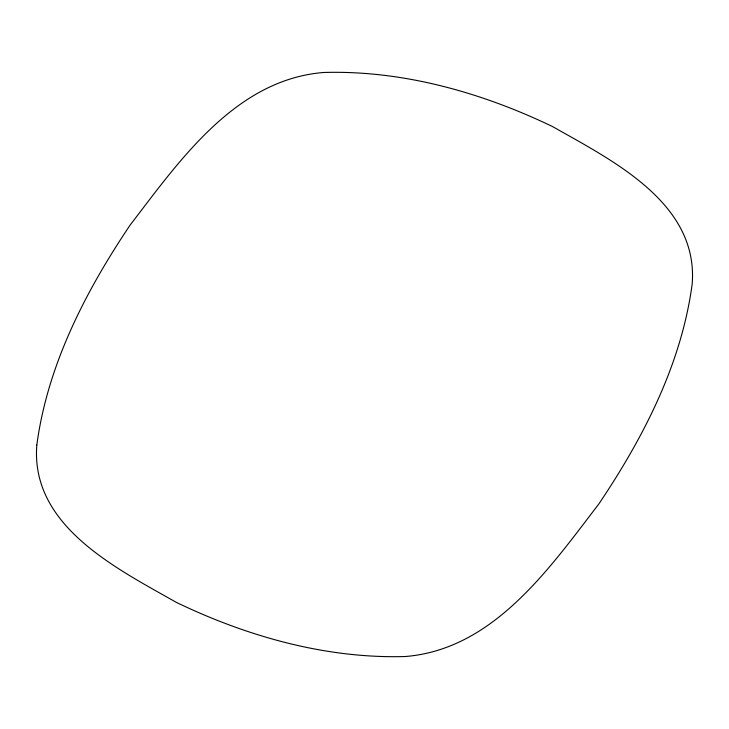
<?xml version="1.0" encoding="UTF-8"?>
<svg xmlns="http://www.w3.org/2000/svg" width="729" height="729" viewBox="0 0 729 729"><rect width="100%" height="100%" fill="white"/><g stroke="black" fill="none" stroke-linecap="round" stroke-linejoin="round"><path stroke-width="1.09" d="M36.814 445.064C30.408 526.165 116.813 568.538 176.363 602.391C247.24 636.463 325.872 658.752 404.978 656.537C493.451 649.639 549.429 568.365 598.864 503.939C643.361 437.746 681.551 363.844 692.186 283.936C698.592 202.835 612.187 160.462 552.637 126.609C481.76 92.537 403.128 70.248 324.022 72.463C235.549 79.361 179.571 160.635 130.136 225.061C85.639 291.254 47.449 365.156 36.814 445.064"/></g></svg>
